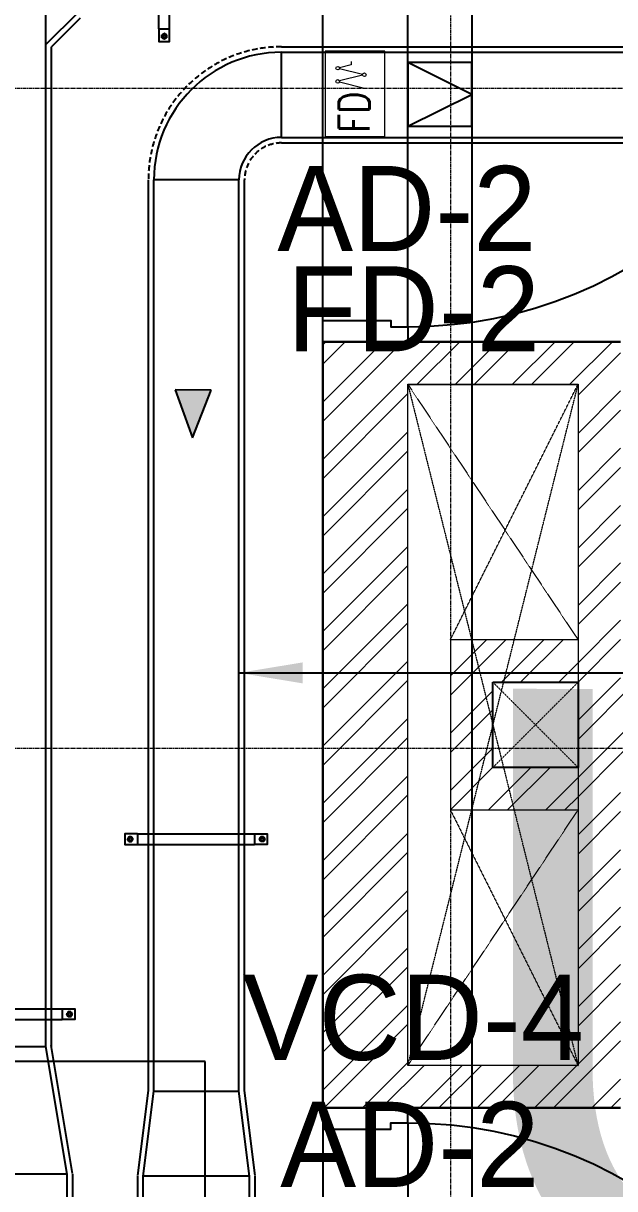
# Model space of a CAD drawing. Header units: millimetres. Extents: x -9226 to 166212, y -13 to 97274.
# Drawn here: x 38946 to 40336, y 66090 to 68828 of the extents above; entities that cross this region are included whole.
import ezdxf
from ezdxf.enums import TextEntityAlignment as Align

# ---------------------------------------------------------------- set-up
doc = ezdxf.new("R2010")
doc.units = ezdxf.units.MM
for name, pattern in [('01-AT-PLA Floor Plans$0$DASHED', [19.05, 12.7, -6.35]), ('23491-A-XR-GRID$0$23288-XR-Unit GRIDS$0$CENTER2', [28.575, 19.05, -3.175, 3.175, -3.175]), ('23491-XR-AR-2ND FLOOR PLAN$0$HIDDEN', [9.525, 6.35, -3.175]), ('HIDDEN', [9.525, 6.35, -3.175])]:
    doc.linetypes.add(name, pattern=pattern)
doc.layers.get('0').update_dxf_attribs({"color": 8})
for name, color, linetype in [('-EAD', 30, 'Continuous'), ('1.INS', 8, 'Continuous'), ('1.STR', 8, 'Continuous'), ('1.support 2', 7, 'Continuous'), ('23491-GN-XR-PLOT LIMIT$0$RETAIL', 8, 'Continuous'), ('23491-XR-AR-2ND FLOOR PLAN$0$23491-XR-AR-TYP-FLOOR$0$A-ELC-DP', 8, 'Continuous'), ('23491-XR-AR-2ND FLOOR PLAN$0$23491-XR-AR-TYP-FLOOR$0$A-ELC-DP @ 2000', 8, 'Continuous'), ('23491-XR-AR-2ND FLOOR PLAN$0$NEC-MECH-LPG SHAFT', 8, 'Continuous'), ('cloud', 15, 'Continuous'), ('EAD', 30, 'Continuous'), ('ETA-AC-SUPPORT', 25, 'Continuous'), ('FAD', 3, 'Continuous'), ('LETER LINE', 7, 'Continuous'), ('VCD SHE', 7, 'Continuous')]:
    doc.layers.add(name, color=color, linetype=linetype)
for name, color, linetype, lineweight in [('1.XREF', 8, 'Continuous', 9), ('23491-A-XR-GRID$0$G-ANNO-GRID', 8, '23491-A-XR-GRID$0$23288-XR-Unit GRIDS$0$CENTER2', 0), ('23491-XR-AR-2ND FLOOR PLAN$0$23491-XR-AR-TYP-FLOOR$0$A-Glaz-Sill', 8, 'Continuous', 5), ('23491-XR-AR-2ND FLOOR PLAN$0$A-FLOR-OVHD', 8, '23491-XR-AR-2ND FLOOR PLAN$0$HIDDEN', 15), ('23491-XR-AR-2ND FLOOR PLAN$0$A-WALL', 8, 'Continuous', 30), ('23491-XR-AR-2ND FLOOR PLAN$0$A-WALL-CAVI', 8, 'Continuous', 15), ('23491-XR-AR-2ND FLOOR PLAN$0$A-WALL-PATT', 8, 'Continuous', 5), ('23491-XR-AR-2ND FLOOR PLAN$0$Zone-6_30May22$0$TYP$0$2B+G+19+R Typical Floor$0$A-DOOR', 8, 'Continuous', 25), ('A-ANNO-DIMS', 8, 'Continuous', 9), ('A-FLOR-OVHD', 15, 'HIDDEN', 15), ('A-WALL-CAVI', 15, 'Continuous', 15), ('HVAC-VOL-SPD-S01-M-01-0400 R-01$0$HVAC-VOL-SPD-S01-M-01-0400 R-01$0$000-VL-M-FD', 20, 'Continuous', 20), ('MH DIM', 15, 'Continuous', 0)]:
    doc.layers.add(name, color=color, linetype=linetype, lineweight=lineweight)
doc.styles.add('23491-XR-AR-2ND FLOOR PLAN$0$23491-XR-AR-TYP-FLOOR$0$SDC-TEXT-ARB', font='sdc-arb.shx')
doc.styles.add('HVAC-VOL-SPD-S01-M-01-0400 R-01$0$HVAC-VOL-SPD-S01-M-01-0400 R-01$0$ROMANS', font='romans.shx', dxfattribs={"width": 0.75})
doc.styles.add('ROMANS', font='isocp.shx', dxfattribs={"width": 0.8})
doc.styles.add('SDC-TEXT-ARB', font='sdc-arb.shx', dxfattribs={"height": 0.5})
doc.dimstyles.new('JSE', dxfattribs={"dimtxt": 50, "dimasz": 150, "dimexe": 0.18, "dimexo": 0.0625, "dimgap": 50, "dimtad": 0, "dimdec": 0, "dimrnd": 5, "dimzin": 0, "dimdsep": 46, "dimtxsty": 'ROMANS', "dimcen": 0.09, "dimclrd": 7, "dimclre": 7, "dimclrt": 7, "dimadec": 0, "dimazin": 0, "dimtfac": 1, "dimtdec": 0, "dimtofl": 0, "dimtmove": 0, "dimatfit": 3, "dimfxl": 1, "dimtolj": 1, "dimtzin": 0, "dimarcsym": 1})

# ---------------------------------------------------------------- blocks, each defined once
blk = doc.blocks.new('*U536')
at = {"layer": '23491-XR-AR-2ND FLOOR PLAN$0$Zone-6_30May22$0$TYP$0$2B+G+19+R Typical Floor$0$A-DOOR', "color": 8}
for p, q in [((1.065, 0), (0.035, 0)), ((1.05, -0.2), (0.05, -0.2))]:
    blk.add_line(p, q, dxfattribs=at)
blk.add_lwpolyline([(0.075, 0), (0.075, 1.0292), (0.035, 1.0292), (0.035, 0)], close=True, dxfattribs=at)
for points in [[(0.035, 0), (0, 0), (0, -0.2), (0.05, -0.2), (0.05, -0.04), (0.035, -0.04), (0.035, 0)], [(1.065, 0), (1.1, 0), (1.1, -0.2), (1.05, -0.2), (1.05, -0.04), (1.065, -0.04), (1.065, 0)]]:
    blk.add_lwpolyline(points, dxfattribs=at)
blk.add_arc((0.035, 0), 1.03, 0, 87.7744, dxfattribs=at)
blk = doc.blocks.new('*U722')
at = {"layer": '23491-XR-AR-2ND FLOOR PLAN$0$23491-XR-AR-TYP-FLOOR$0$A-ELC-DP @ 2000', "color": 8, "lineweight": 25, "insert": (129.2, 99.7), "char_height": 1442.988, "attachment_point": 1, "style": '23491-XR-AR-2ND FLOOR PLAN$0$23491-XR-AR-TYP-FLOOR$0$SDC-TEXT-ARB'}
blk.add_mtext_dynamic_manual_height_columns('{\\fArial|b0|i0|c0|p34;ONU}', width=1442.988, gutter_width=7214.9, heights=[0], dxfattribs=at)
blk = doc.blocks.new('23491-XR-AR-2ND FLOOR PLAN$0$23491-XR-AR-TYP-FLOOR$0$A$C81039be2')
at = {"layer": '23491-XR-AR-2ND FLOOR PLAN$0$23491-XR-AR-TYP-FLOOR$0$A-ELC-DP'}
blk.add_blockref('*U722', (0, 0), dxfattribs=at)
blk = doc.blocks.new('23491-GN-XR-PLOT LIMIT')
at = {"layer": '23491-GN-XR-PLOT LIMIT$0$RETAIL', "color": 8}
blk.add_lwpolyline([(48271.7, 23525.6), (50500, 25555.4), (50500, 80172.6), (48692.6, 81480), (5000, 81480), (5000, 71480), (40000, 71480), (40000, 32256.2, 0.000401), (5000, 26236.7), (5000, 16088.4, -0.000496)], format="xyb", close=True, dxfattribs=at)
blk = doc.blocks.new('23491-XR-AR-2ND FLOOR PLAN')
at = {"layer": '23491-XR-AR-2ND FLOOR PLAN$0$A-WALL-PATT'}
h = blk.add_hatch(dxfattribs=at)
h.set_pattern_fill('ANSI32', color=8, scale=10)
h.paths.add_polyline_path([(39850, 67880), (39850, 67980), (40250, 67980), (40250, 66380), (40300, 66330), (40350, 66280), (40350, 68080), (39650, 68080), (39650, 66280), (40350, 66280), (40250, 66380), (39850, 66380)])
h.paths.add_polyline_path([(40350, 67280), (40350, 67130), (40352.3, 67080), (42350, 67080), (42350, 67280)])
h.paths.add_polyline_path([(42900, 67280), (43000, 67280), (43000, 67880), (42900, 67880)])
h.paths.add_polyline_path([(48000, 67080), (48000, 67280), (43949.9, 67280), (43949.9, 67080)])
h.paths.add_polyline_path([(43000, 66883.3), (42900, 66883.3), (42900, 66280), (43000, 66280)])
h = blk.add_hatch(dxfattribs=at)
h.set_pattern_fill('ANSI32', color=8, scale=10)
h.paths.add_polyline_path([(40250, 67280), (40250, 67380), (39950, 67380), (39950, 66980), (40250, 66980), (40250, 67080), (40050, 67080), (40050, 67280)])
at = {"layer": '23491-XR-AR-2ND FLOOR PLAN$0$A-FLOR-OVHD', "color": 8, "ltscale": 0.1}
for p, q in [((39850, 67980), (40250, 67380)), ((39950, 67380), (40250, 67980)), ((40050, 67280), (40250, 67080)), ((40050, 67080), (40250, 67280)), ((39850, 66380), (40250, 66980)), ((39950, 66980), (40250, 66380))]:
    blk.add_line(p, q, dxfattribs=at)
at = {"layer": '23491-XR-AR-2ND FLOOR PLAN$0$A-WALL', "color": 8}
for p, q in [((39650, 68080), (39650, 66280)), ((39650, 68080), (40350, 68080)), ((39650, 66280), (40350, 66280))]:
    blk.add_line(p, q, dxfattribs=at)
at = {"layer": '23491-XR-AR-2ND FLOOR PLAN$0$A-WALL-CAVI', "color": 8}
for points in [[(40250, 66980), (40250, 66380), (39850, 66380), (39850, 67980), (40250, 67980), (40250, 67380)], [(40250, 67380), (39950, 67380), (39950, 66980), (40250, 66980)], [(40250, 67280), (40250, 67080)]]:
    blk.add_lwpolyline(points, dxfattribs=at)
at = {"layer": '23491-XR-AR-2ND FLOOR PLAN$0$NEC-MECH-LPG SHAFT', "color": 8}
blk.add_lwpolyline([(40050, 67280), (40250, 67280), (40250, 67080), (40050, 67080), (40050, 67280)], dxfattribs=at)
at = {"layer": '23491-XR-AR-2ND FLOOR PLAN$0$23491-XR-AR-TYP-FLOOR$0$A-Glaz-Sill', "color": 8, "lineweight": 25, "xscale": -1, "rotation": 359.9773642804463}
blk.add_blockref('23491-XR-AR-2ND FLOOR PLAN$0$23491-XR-AR-TYP-FLOOR$0$A$C81039be2', (44550, 67163.1, 0), dxfattribs=at)
at = {"layer": '23491-XR-AR-2ND FLOOR PLAN$0$A-WALL-CAVI', "color": 8}
blk.add_blockref('23491-GN-XR-PLOT LIMIT', (0, 0), dxfattribs=at)
at = {"layer": '23491-XR-AR-2ND FLOOR PLAN$0$Zone-6_30May22$0$TYP$0$2B+G+19+R Typical Floor$0$A-DOOR', "color": 8, "rotation": 270}
for p, xscale, yscale, zscale in [((39850, 69180), 999.9999999999964, 999.9999999999964, 999.9999999999964), ((39850, 65180), -999.9999999999973, 999.9999999999973, 999.9999999999973)]:
    blk.add_blockref('*U536', p, dxfattribs=dict(at, xscale=xscale, yscale=yscale, zscale=zscale))
blk = doc.blocks.new('23491-A-XR-GRID')
at = {"layer": '23491-A-XR-GRID$0$G-ANNO-GRID', "color": 8, "ltscale": 0.5}
for p, q in [((39950, 96273.8), (39950, 35026.5)), ((-8075.9, 68675.3, 0), (56827.8, 68675.3, 0)), ((-8075.9, 67125.3, 0), (56827.8, 67125.3, 0))]:
    blk.add_line(p, q, dxfattribs=at)
blk = doc.blocks.new('XREF')
at = {"layer": 'A-ANNO-DIMS', "color": 8}
blk.add_blockref('23491-XR-AR-2ND FLOOR PLAN', (0, 0), dxfattribs=at)
blk.add_blockref('23491-A-XR-GRID', (0, 0))
blk = doc.blocks.new('I LOVE UA$C815f66f9')
at = {"layer": 'A-FLOR-OVHD', "ltscale": 0.1}
for p, q in [((39850, 67980), (40250, 66380)), ((39850, 66380), (40250, 67980))]:
    blk.add_line(p, q, dxfattribs=at)
at = {"layer": 'A-WALL-CAVI'}
blk.add_lwpolyline([(40250, 66980), (40250, 66380), (39850, 66380), (39850, 67980), (40250, 67980), (40250, 66980)], dxfattribs=at)
blk = doc.blocks.new('I LOVE USTR')
at = {"layer": 'MH DIM', "color": 7}
blk.add_blockref('I LOVE UA$C815f66f9', (0, 0), dxfattribs=at)
blk = doc.blocks.new('A$C32d94600')
at = {"layer": 'cloud', "color": 15}
blk.add_blockref('I LOVE USTR', (-5100, -86375.9, 0), dxfattribs=at)
blk = doc.blocks.new('*U547')
at = {"layer": 'HVAC-VOL-SPD-S01-M-01-0400 R-01$0$HVAC-VOL-SPD-S01-M-01-0400 R-01$0$000-VL-M-FD'}
for p, q in [((228, 106.6), (213.4, 48.1)), ((243.7, 52.1), (230.1, 106.6)), ((259.3, 106.6), (245.7, 52.1)), ((268.2, 79.4), (261.3, 106.6)), ((276, 79.4), (268.2, 79.4))]:
    blk.add_line(p, q, dxfattribs=at)
blk.add_lwpolyline([(100, 140), (100, 0), (300, 0), (300, 140)], close=True, dxfattribs=at)
for centre in [(229, 110.7), (260.3, 110.7), (244.7, 48.1)]:
    blk.add_circle(centre, 4.17, dxfattribs=at)
at = {"layer": 'HVAC-VOL-SPD-S01-M-01-0400 R-01$0$HVAC-VOL-SPD-S01-M-01-0400 R-01$0$000-VL-M-FD', "style": 'HVAC-VOL-SPD-S01-M-01-0400 R-01$0$HVAC-VOL-SPD-S01-M-01-0400 R-01$0$ROMANS', "width": 0.8}
blk.add_text('FD', height=72.53, rotation=360, dxfattribs=at).set_placement((108.1, 72.2), align=Align.MIDDLE_LEFT)
blk = doc.blocks.new('HVAC-VOL-SPD-S01-M-01-0400 R-01$0$HVAC-VOL-SPD-S01-M-01-0400 R-01$0$A$C2F9C6816')
blk.add_hatch(color=256).paths.add_polyline_path([(-198.8, -78.6), (-398.8, -153.6), (-198.8, -228.6)])
for p, q in [((-198.8, -78.6), (-398.8, -153.6)), ((-198.8, -228.6), (-198.8, -78.6)), ((-398.8, -153.6), (-198.8, -228.6))]:
    blk.add_line(p, q)
blk = doc.blocks.new('t')
at = {"layer": 'ETA-AC-SUPPORT', "color": 7, "linetype": 'HIDDEN', "ltscale": 0.3, "extrusion": (2.40653e-07, 5.25136e-08, 1)}
for p, q in [((4429.3, -9484.4, 0), (4379.3, -9484.4, 0)), ((4392.9, -9513, 0), (4404.3, -9506.4, 0)), ((4415.8, -9513, 0), (4404.3, -9506.4, 0)), ((4392.9, -9526.2, 0), (4392.9, -9513, 0)), ((4392.9, -9526.2, 0), (4404.3, -9532.9, 0)), ((4415.8, -9526.2, 0), (4404.3, -9532.9, 0)), ((4415.8, -9526.2, 0), (4415.8, -9513, 0))]:
    blk.add_line(p, q, dxfattribs=at)
at = {"layer": 'ETA-AC-SUPPORT', "color": 7, "linetype": 'Continuous', "ltscale": 0.3, "extrusion": (2.40653e-07, 5.25136e-08, 1), "elevation": 0}
blk.add_lwpolyline([(4429.3, -9484.4), (4429.3, -9543.9), (4379.3, -9543.9), (4379.3, -9484.4)], dxfattribs=at)
at = {"layer": 'ETA-AC-SUPPORT', "color": 7, "linetype": 'HIDDEN', "ltscale": 0.3, "extrusion": (2.40653e-07, 5.25136e-08, 1)}
for radius in [11.5, 6]:
    blk.add_circle((4404.3, -9519.6, 0), radius, dxfattribs=at)
blk = doc.blocks.new('*U557')
at = {"layer": 'ETA-AC-SUPPORT', "color": 7, "linetype": 'Continuous', "ltscale": 0.3, "extrusion": (2.40653e-07, 5.25136e-08, 1)}
for p, q in [((4404.3, -9088.9, 0), (4404.3, -9514.1, 0)), ((4429.3, -9088.9, 0), (4429.3, -9514.1, 0))]:
    blk.add_line(p, q, dxfattribs=at)
at = {"color": 7, "linetype": 'Continuous', "xscale": -0.5, "yscale": 0.5, "zscale": 0.5, "rotation": 180}
blk.add_blockref('t', (2214.7, -13831.1, 0), dxfattribs=at)
at = {"color": 7, "linetype": 'Continuous', "xscale": 0.5, "yscale": 0.5, "zscale": 0.5}
blk.add_blockref('t', (2214.7, -4771.9, 0), dxfattribs=at)
blk = doc.blocks.new('*U549')
at = {"layer": 'ETA-AC-SUPPORT', "color": 7, "linetype": 'Continuous', "ltscale": 0.3, "extrusion": (2.40653e-07, 5.25136e-08, 1)}
for p, q in [((4404.3, -9239.6, 0), (4404.3, -9514.1, 0)), ((4429.3, -9239.6, 0), (4429.3, -9514.1, 0))]:
    blk.add_line(p, q, dxfattribs=at)
at = {"color": 7, "linetype": 'Continuous', "xscale": -0.5, "yscale": 0.5, "zscale": 0.5, "rotation": 180}
blk.add_blockref('t', (2214.7, -13981.8, 0), dxfattribs=at)
at = {"color": 7, "linetype": 'Continuous', "xscale": 0.5, "yscale": 0.5, "zscale": 0.5}
blk.add_blockref('t', (2214.7, -4771.9, 0), dxfattribs=at)
blk = doc.blocks.new('AD-01')
at = {"layer": 'VCD SHE'}
blk.add_lwpolyline([(62669, 57326.1), (62819, 57326.1), (62819, 57476.1), (62669, 57476.1)], close=True, dxfattribs=at)
blk.add_lwpolyline([(62669, 57476.1), (62744, 57326.1), (62819, 57476.1)], dxfattribs=at)

msp = doc.modelspace()

# ---------------------------------------------------------------- block references
at = {"layer": '1.STR'}
msp.add_blockref('A$C32d94600', (5100, 86375.3), dxfattribs=at)

# ---------------------------------------------------------------- next in the draw order: block references
at = {"layer": '1.XREF'}
msp.add_blockref('XREF', (0, 0), dxfattribs=at)

# ---------------------------------------------------------------- next in the draw order: linework, layer by layer
at = {"layer": '1.INS'}
for points, elevation in [([(39079.7, 68839.9), (39012.3, 68772.6)], 0.1), ([(39012.3, 66424.1), (39012.3, 68772.6)], 0.1), ([(39553.1, 68772.9), (41340.2, 68772.9)], 0), ([(39553.1, 68546.9), (41398.3, 68546.9)], 0), ([(39240.1, 66319.6), (39240.1, 68459.9)], 0), ([(39466.1, 66319.6), (39466.1, 68459.9)], 0), ([(39062.1, 66126.3), (39012.1, 66426.3)], 0.1), ([(39215.2, 66121.2), (39240.2, 66321.2)], 0), ([(39491, 66121.2), (39466, 66321.2)], 0), ([(39062.3, 65583), (39062.3, 66124.1)], 0.1), ([(39491.1, 65991.6), (39491.1, 66119.6)], 0)]:
    msp.add_lwpolyline(points, dxfattribs=dict(at, elevation=elevation))
at = {"layer": '1.INS', "elevation": 0}
msp.add_lwpolyline([(40122.2, 63401.7), (39628.1, 63401.7, -0.414214), (39215.1, 63814.7), (39215.1, 66119.6)], format="xyb", dxfattribs=at)
at = {"layer": '1.INS', "linetype": '01-AT-PLA Floor Plans$0$DASHED', "extrusion": (0.000521864, 4.67268e-06, 1)}
for radius in [313, 87]:
    msp.add_arc((39553.1, 68459.9, 20.9), radius, 90, 180, dxfattribs=at)
at = {"layer": 'EAD', "extrusion": (0.000521864, 4.67268e-06, 1)}
for p, q in [((39553.1, 68559.9, 0), (39553.1, 68759.9, 0)), ((39453.1, 68459.9, 0), (39253.1, 68459.9, 0.1))]:
    msp.add_line(p, q, dxfattribs=at)
at = {"layer": 'EAD', "elevation": 0}
for points in [[(39553.1, 68759.9), (41822.8, 68759.9)], [(39553.1, 68559.9), (41822.8, 68559.9)], [(39253.1, 66319.6), (39253.1, 68459.9)], [(39453.1, 66319.6), (39453.1, 68459.9)], [(39228.1, 66119.6), (39253.1, 66319.6)], [(39253.1, 66319.6), (39453.1, 66319.6)], [(39478.1, 66119.6), (39453.1, 66319.6)], [(39478.1, 66119.6), (39228.1, 66119.6)]]:
    msp.add_lwpolyline(points, dxfattribs=at)
for points in [[(40122.2, 63414.7), (39628.1, 63414.7, -0.414214), (39228.1, 63814.7), (39228.1, 66119.6)], [(40122.2, 63664.7), (39628.1, 63664.7, -0.414214), (39478.1, 63814.7), (39478.1, 66119.6)]]:
    msp.add_lwpolyline(points, format="xyb", dxfattribs=at)
at = {"layer": 'EAD', "extrusion": (0.000521864, 4.67268e-06, 1)}
for radius in [300, 100]:
    msp.add_arc((39553.1, 68459.9, 20.9), radius, 90, 180, dxfattribs=at)
at = {"layer": 'FAD', "elevation": 0.1}
for points in [[(38999.3, 66424.1), (38999.3, 70739.2)], [(38999.3, 69052.9), (39074.3, 69052.9), (39074.3, 68852.9), (38999.3, 68777.9)], [(38649.3, 66424.1), (38999.3, 66424.1)], [(39049.3, 66124.1), (38999.3, 66424.1)], [(39049.3, 66124.1), (38599.3, 66124.1)], [(39049.3, 63230), (39049.3, 66124.1)]]:
    msp.add_lwpolyline(points, dxfattribs=at)

# ---------------------------------------------------------------- next in the draw order: block references
at = {"layer": '-EAD', "extrusion": (-6.16134e-06, -3.46539e-05, 1), "xscale": 0.5613210269334022, "yscale": 0.5613210269334022, "zscale": 0.5613210269334022, "rotation": 89.10749125398034}
msp.add_blockref('HVAC-VOL-SPD-S01-M-01-0400 R-01$0$HVAC-VOL-SPD-S01-M-01-0400 R-01$0$A$C2F9C6816', (39261, 68079.5, -5.6), dxfattribs=at)
at = {"layer": '1.support 2', "linetype": 'ByBlock', "extrusion": (4.02055e-07, -3.5195e-05, 1), "xscale": 1.001591528757322, "yscale": 1.001591528757322, "zscale": 1.001591528757322, "rotation": 180}
msp.add_blockref('*U549', (43701.4, 59560.8, -2.5), dxfattribs=at)
at = {"layer": '1.support 2', "linetype": 'ByBlock', "extrusion": (-3.5195e-05, -4.02055e-07, 1), "xscale": 1.001591528757322, "yscale": 1.001591528757322, "zscale": 1.001591528757322}
for name, p, rotation in [('*U549', (29960.7, 62487.4, -1.5), 89.99999999918921), ('*U557', (29508, 62076.2, -1.3), 89.99999999918924)]:
    msp.add_blockref(name, p, dxfattribs=dict(at, rotation=rotation))
at = {"layer": 'LETER LINE', "rotation": 90.00005074679684}
msp.add_blockref('*U547', (39795.9, 68462.4, 0), dxfattribs=at)
at = {"layer": 'VCD SHE', "rotation": 90}
msp.add_blockref('AD-01', (97326.1, 5917), dxfattribs=at)

# ---------------------------------------------------------------- next in the draw order: texts
at = {"layer": 'VCD SHE', "style": 'SDC-TEXT-ARB'}
for s, p in [('AD-2', (39543.1, 68292.7, -0.2)), ('FD-2', (39566.2, 68057.2, -0.2)), ('VCD-4', (39461.7, 66392.9, -0.2)), ('AD-2', (39550.1, 66094.5, 0))]:
    msp.add_text(s, height=200, dxfattribs=at).set_placement(p)

# ---------------------------------------------------------------- next in the draw order: leaders
at = {"layer": '1.INS'}
msp.add_leader([(39453.1, 67302, 0), (50567.9, 67302, 0)], dimstyle='JSE', override={"dimgap": 50, "dimtad": 0}, dxfattribs=at)
at = {"layer": 'FAD'}
msp.add_leader([(39373.8, 65294.5), (39373.8, 66388.8), (30399.9, 66388.8)], dimstyle='JSE', override={"dimgap": 50, "dimtad": 0}, dxfattribs=at)

doc.saveas('drawing.dxf')
